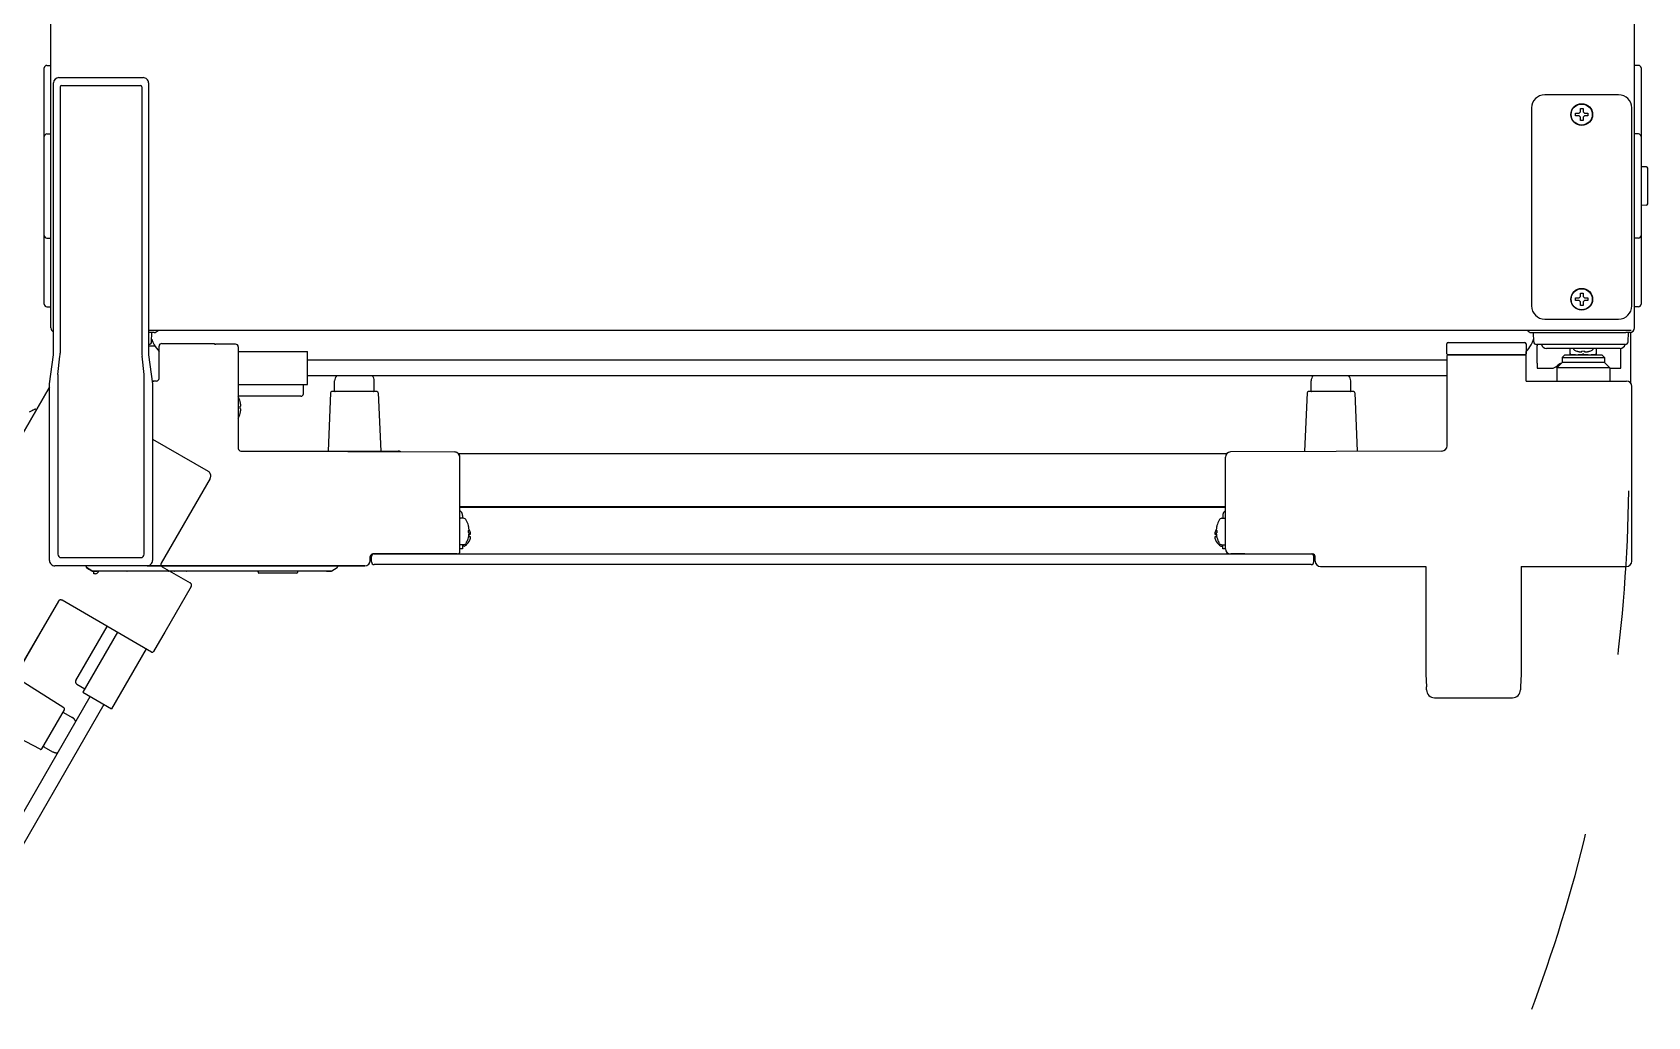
# Model space of a CAD drawing. Header units: millimetres. Extents: x -16733 to -11990, y 4098 to 7122.
# Drawn here: x -13993 to -13381, y 4471 to 4844 of the extents above; entities that cross this region are included whole.
import ezdxf

# ---------------------------------------------------------------- set-up
doc = ezdxf.new("R2010")
doc.units = ezdxf.units.MM
doc.header["$LTSCALE"] = 346.5
doc.linetypes.add('HIDDEN', pattern=[0.2, 0.1, -0.1])
doc.layers.get('0').update_dxf_attribs({"linetype": 'CONTINUOUS'})
doc.layers.add('GEOM', color=7, linetype='CONTINUOUS')

# ---------------------------------------------------------------- blocks, each defined once
blk = doc.blocks.new('A$C1DF54AF0')
at = {"color": 253, "linetype": 'HIDDEN', "ltscale": 15}
for p, q in [((318.9, 559.71), (261.09, 459.58)), ((261.09, 459.58), (318.9, 559.71)), ((313.25, 551.22), (311.17, 550.16)), ((313.25, 551.22), (312.33, 550.75)), ((313.72, 551.22), (313.93, 551.1)), ((357.9, 539.94), (378.98, 527.77)), ((379.71, 525.04), (361.21, 493)), ((361.58, 491.63), (372.19, 485.51)), ((372.55, 484.14), (362.55, 466.82)), ((322.26, 478.54), (281.45, 408.56)), ((322.27, 478.54), (292.47, 426.93)), ((357.59, 459.29), (323.63, 478.9)), ((328.89, 448.51), (340.73, 469.02)), ((344.63, 466.77), (331.51, 444.04)), ((362.55, 466.82), (360.55, 463.35)), ((355.46, 460.52), (342.33, 437.79)), ((360.55, 463.35), (358.27, 459.47)), ((324.35, 438.1), (305.75, 449.94)), ((329.24, 447.15), (332.26, 445.34)), ((118.44, 68.51), (334.32, 442.42)), ((331.51, 444.04), (342.33, 437.79)), ((339.52, 439.42), (123.64, 65.51)), ((315.99, 422.66), (324.51, 437.42)), ((324.22, 436.41), (327.5, 434.52)), ((315.32, 422.47), (295.77, 432.65)), ((316.72, 423.42), (320, 421.53))]:
    blk.add_line(p, q, dxfattribs=at)
for points in [[(313.43, 551.27), (313.38, 551.26), (313.34, 551.25), (313.3, 551.24), (313.26, 551.22), (313.25, 551.22)], [(313.59, 551.26), (313.55, 551.27), (313.51, 551.27), (313.47, 551.27), (313.43, 551.27)], [(313.72, 551.22), (313.69, 551.23), (313.66, 551.24), (313.62, 551.25), (313.59, 551.26)]]:
    blk.add_lwpolyline(points, dxfattribs=at)
for centre, radius, start, end in [((357.84, 459.73), 0.5, 240, 329.5), ((329.75, 448.01), 1, 150, 239), ((324.09, 436.2), 0.25, 60, 150), ((324.08, 437.67), 0.5, 330, 57.5), ((326, 431.92), 3, 19.25877, 60), ((315.56, 422.91), 0.5, 242.5, 330), ((316.84, 423.64), 0.25, 150, 240), ((321.5, 424.13), 3, 240, 280.74123)]:
    blk.add_arc(centre, radius, start, end, dxfattribs=at)
for centre, major_axis, ratio, start_param, end_param in [((377.98, 526.04), (2, -0.12), 0.99981, 5.819644, 7.390288), ((362.08, 492.5), (0.966, 0.259), 0.999695, 2.356347, 3.926839), ((371.69, 484.64), (0.966, 0.259), 0.999695, -0.785246, 0.785246), ((323.13, 478.04), (-0.257, 0.967), 0.999697, -0.783065, 0.783065)]:
    blk.add_ellipse(centre, major_axis=major_axis, ratio=ratio, start_param=start_param, end_param=end_param, dxfattribs=at)

msp = doc.modelspace()

# ---------------------------------------------------------------- linework, layer by layer
at = {"color": 7, "linetype": 'Continuous'}
for p, q in [((-13986.04, 4732.4), (-13986.04, 5287.8)), ((-13386.04, 4732.4), (-13386.04, 5287.8))]:
    msp.add_line(p, q, dxfattribs=at)
for p, q in [((-13987.54, 4831.85), (-13986.04, 4831.85)), ((-13384.54, 4831.85), (-13386.04, 4831.85)), ((-13987.54, 4805.85), (-13986.04, 4805.85)), ((-13384.54, 4805.85), (-13386.04, 4805.85)), ((-13987.54, 4766.35), (-13986.04, 4766.35)), ((-13384.54, 4766.35), (-13386.04, 4766.35)), ((-13987.54, 4740.35), (-13986.04, 4740.35)), ((-13384.54, 4740.35), (-13386.04, 4740.35))]:
    msp.add_line(p, q)
at = {"color": 253, "linetype": 'HIDDEN', "ltscale": 2}
msp.add_arc((-13967.04, 4677.2), 578.85, 243.4456, 359.3467, dxfattribs=at)
at = {"layer": 'GEOM', "color": 7, "linetype": 'Continuous'}
for p, q in [((-13988.54, 4741.35), (-13988.54, 4830.85)), ((-13383.54, 4830.85), (-13383.54, 4741.35)), ((-13985.04, 4722.2), (-13985.04, 4825.2)), ((-13983.04, 4827.2), (-13951.04, 4827.2)), ((-13982.54, 4823.66), (-13982.54, 4722.74)), ((-13982.04, 4824.16), (-13952.04, 4824.16)), ((-13951.54, 4823.66), (-13951.54, 4722.74)), ((-13949.04, 4825.2), (-13949.04, 4722.2)), ((-13392.04, 4820.7), (-13420.04, 4820.7)), ((-13425.04, 4815.7), (-13425.04, 4740.7)), ((-13408.34, 4813.7), (-13407.04, 4813.7)), ((-13408.34, 4812.7), (-13408.34, 4813.7)), ((-13407.04, 4812.7), (-13408.34, 4812.7)), ((-13407.04, 4813.7), (-13406.54, 4814.2)), ((-13406.54, 4812.2), (-13407.04, 4812.7)), ((-13406.54, 4815.5), (-13405.54, 4815.5)), ((-13406.54, 4814.2), (-13406.54, 4815.5)), ((-13406.54, 4810.9), (-13406.54, 4812.2)), ((-13405.54, 4810.9), (-13406.54, 4810.9)), ((-13405.54, 4815.5), (-13405.54, 4814.2)), ((-13405.54, 4814.2), (-13405.04, 4813.7)), ((-13405.04, 4812.7), (-13405.54, 4812.2)), ((-13405.54, 4812.2), (-13405.54, 4810.9)), ((-13405.04, 4813.7), (-13403.74, 4813.7)), ((-13403.74, 4812.7), (-13405.04, 4812.7)), ((-13403.74, 4813.7), (-13403.74, 4812.7)), ((-13387.04, 4740.7), (-13387.04, 4815.7)), ((-13381.53, 4793.36), (-13383.54, 4793.39)), ((-13381.04, 4779.34), (-13381.04, 4792.86)), ((-13381.53, 4778.84), (-13383.54, 4778.8)), ((-13408.34, 4743.7), (-13407.04, 4743.7)), ((-13408.34, 4742.7), (-13408.34, 4743.7)), ((-13407.04, 4743.7), (-13406.54, 4744.2)), ((-13406.54, 4745.5), (-13405.54, 4745.5)), ((-13406.54, 4744.2), (-13406.54, 4745.5)), ((-13405.54, 4745.5), (-13405.54, 4744.2)), ((-13405.54, 4744.2), (-13405.04, 4743.7)), ((-13405.04, 4743.7), (-13403.74, 4743.7)), ((-13403.74, 4743.7), (-13403.74, 4742.7)), ((-13407.04, 4742.7), (-13408.34, 4742.7)), ((-13406.54, 4742.2), (-13407.04, 4742.7)), ((-13406.54, 4740.9), (-13406.54, 4742.2)), ((-13405.54, 4740.9), (-13406.54, 4740.9)), ((-13405.04, 4742.7), (-13405.54, 4742.2)), ((-13405.54, 4742.2), (-13405.54, 4740.9)), ((-13403.74, 4742.7), (-13405.04, 4742.7)), ((-13986.04, 4732.4), (-13986.04, 4733.2)), ((-13387.34, 4731.4), (-13949.04, 4731.4)), ((-13420.04, 4735.7), (-13392.04, 4735.7)), ((-13386.04, 4732.4), (-13386.04, 4733.2)), ((-13948.86, 4725.6), (-13949.05, 4725.6)), ((-13946.94, 4730.6), (-13949.04, 4730.6)), ((-13948.86, 4726.1), (-13949.04, 4726.1)), ((-13948.86, 4725.6), (-13947.19, 4725.6)), ((-13947.86, 4727.06), (-13947.74, 4730.6)), ((-13945.04, 4713.2), (-13945.04, 4725.45)), ((-13944.04, 4726.45), (-13924.04, 4726.45)), ((-13924.04, 4726.45), (-13924.04, 4726.19)), ((-13916.04, 4726.19), (-13923.54, 4726.19)), ((-13915.04, 4725.19), (-13915.04, 4686.69)), ((-13457.14, 4722.55), (-13457.14, 4726.3)), ((-13456.64, 4726.8), (-13427.64, 4726.8)), ((-13427.14, 4726.3), (-13427.14, 4722.55)), ((-13425.14, 4730.6), (-13423.4, 4730.6)), ((-13424.22, 4727.06), (-13424.34, 4730.6)), ((-13423.4, 4730.6), (-13389.31, 4730.6)), ((-13389.46, 4726.1), (-13423.22, 4726.1)), ((-13422.91, 4718.96), (-13422.92, 4725.6)), ((-13387.84, 4730.6), (-13389.31, 4730.6)), ((-13388.46, 4727.06), (-13388.34, 4730.6)), ((-13387.54, 4730.6), (-13387.84, 4730.6)), ((-13387.54, 4730.6), (-13387.54, 4711.52)), ((-13986.54, 4711.2), (-13985.04, 4722.2)), ((-13983.36, 4714.75), (-13982.6, 4721.66)), ((-13950.73, 4714.75), (-13951.48, 4721.66)), ((-13949.04, 4722.2), (-13947.54, 4711.2)), ((-13915.04, 4723.45), (-13888.79, 4723.45)), ((-13888.79, 4710.95), (-13888.79, 4723.45)), ((-13888.79, 4720.2), (-13457.04, 4720.2)), ((-13457.04, 4687.69), (-13457.04, 4721.95)), ((-13456.89, 4722.3), (-13434.61, 4722.3)), ((-13456.79, 4722.2), (-13427.29, 4722.2)), ((-13434.61, 4722.3), (-13427.39, 4722.3)), ((-13427.04, 4722.2), (-13427.04, 4723.47)), ((-13427.04, 4712.2), (-13427.04, 4721.95)), ((-13391.51, 4724.6), (-13419.37, 4724.6)), ((-13416.41, 4724.6), (-13416.41, 4724.55)), ((-13409.27, 4724.55), (-13416.41, 4724.55)), ((-13413.44, 4719.2), (-13415.44, 4717.2)), ((-13412.44, 4722.2), (-13413.44, 4721.2)), ((-13413.44, 4721.2), (-13397.44, 4721.2)), ((-13413.44, 4721.2), (-13413.44, 4719.2)), ((-13397.44, 4719.2), (-13413.44, 4719.2)), ((-13412.44, 4722.2), (-13398.44, 4722.2)), ((-13410.37, 4722.21), (-13410.37, 4724.55)), ((-13410.33, 4722.2), (-13410.37, 4722.21)), ((-13407.94, 4723.59), (-13407.94, 4723.6)), ((-13405.94, 4723.26), (-13405.94, 4723.6)), ((-13404.94, 4723.6), (-13404.94, 4723.26)), ((-13402.94, 4723.6), (-13402.94, 4723.59)), ((-13394.48, 4724.55), (-13401.61, 4724.55)), ((-13400.55, 4722.2), (-13400.52, 4722.21)), ((-13400.52, 4724.55), (-13400.52, 4722.21)), ((-13398.44, 4722.2), (-13397.44, 4721.2)), ((-13397.44, 4721.2), (-13397.44, 4719.2)), ((-13397.44, 4719.2), (-13395.44, 4717.2)), ((-13394.48, 4724.6), (-13394.48, 4724.55)), ((-13391.17, 4718.96), (-13391.17, 4724.65)), ((-13983.42, 4713.66), (-13983.42, 4646.57)), ((-13950.67, 4646.57), (-13950.67, 4713.66)), ((-13457.04, 4714.2), (-13888.79, 4714.2)), ((-13422.89, 4717.1), (-13417.46, 4717.1)), ((-13395.44, 4717.2), (-13415.44, 4717.2)), ((-13415.44, 4717.2), (-13415.44, 4712.2)), ((-13415.33, 4717.98), (-13415.09, 4718.22)), ((-13395.44, 4717.2), (-13395.44, 4712.2)), ((-13395.44, 4717.1), (-13391.19, 4717.1)), ((-13986.54, 4644.2), (-13986.54, 4711.2)), ((-13946.04, 4712.2), (-13947.68, 4712.2)), ((-13947.04, 4712.2), (-13947.68, 4712.2)), ((-13947.68, 4712.2), (-13947.04, 4712.2)), ((-13947.54, 4711.2), (-13947.54, 4644.2)), ((-13915.04, 4710.95), (-13888.79, 4710.95)), ((-13890.35, 4707.43), (-13890.29, 4710.95)), ((-13880.06, 4707.72), (-13881.02, 4685.7)), ((-13862.52, 4708.2), (-13879.56, 4708.2)), ((-13878.54, 4708.45), (-13878.54, 4712.24)), ((-13863.54, 4708.45), (-13863.54, 4712.24)), ((-13862.02, 4707.72), (-13861.06, 4685.7)), ((-13510.06, 4707.72), (-13511.02, 4685.7)), ((-13492.52, 4708.2), (-13509.56, 4708.2)), ((-13508.54, 4708.45), (-13508.54, 4712.24)), ((-13493.54, 4708.45), (-13493.54, 4712.24)), ((-13492.02, 4707.72), (-13491.06, 4685.7)), ((-13427.04, 4712.2), (-13389.04, 4712.2)), ((-13421.82, 4712.2), (-13389.04, 4712.2)), ((-13421.82, 4712.2), (-13389.04, 4712.2)), ((-13387.04, 4644.2), (-13387.04, 4710.2)), ((-13387.04, 4689.48), (-13387.04, 4710.2)), ((-13891.35, 4706.45), (-13915.04, 4706.45)), ((-13914.35, 4704.5), (-13914.34, 4704.5)), ((-13914.1, 4702.77), (-13914.08, 4702.8)), ((-13914.34, 4699.9), (-13914.35, 4699.9)), ((-13387.04, 4689.23), (-13387.04, 4689.48)), ((-13387.04, 4665.99), (-13387.04, 4689.23)), ((-13914.05, 4685.7), (-13854.46, 4685.7)), ((-13914.05, 4685.69), (-13833.03, 4685.34)), ((-13854.46, 4685.7), (-13854.46, 4685.43)), ((-13540.58, 4684.6), (-13831.5, 4684.6)), ((-13831.04, 4647.7), (-13831.04, 4683.34)), ((-13541.04, 4663.2), (-13541.04, 4683.34)), ((-13459.03, 4685.69), (-13539.05, 4685.34)), ((-13541.04, 4664.35), (-13831.06, 4664.35)), ((-13541.04, 4664.6), (-13831.04, 4664.6)), ((-13541.04, 4648.7), (-13541.04, 4664.2)), ((-13387.04, 4665.74), (-13387.04, 4665.99)), ((-13387.04, 4664.91), (-13387.04, 4665.74)), ((-13387.04, 4643.95), (-13387.04, 4664.91)), ((-13831.04, 4663.11), (-13830.63, 4662.7)), ((-13829.75, 4660.2), (-13830.79, 4660.2)), ((-13830.04, 4661.28), (-13830.04, 4660.2)), ((-13542.34, 4660.2), (-13541.29, 4660.2)), ((-13542.04, 4661.28), (-13542.04, 4660.2)), ((-13541.04, 4663.11), (-13541.46, 4662.7)), ((-13541.04, 4648.7), (-13541.04, 4663.2)), ((-13827.85, 4657.5), (-13827.84, 4657.5)), ((-13827.84, 4652.9), (-13827.85, 4652.9)), ((-13827.6, 4656), (-13827.56, 4656)), ((-13827.6, 4655.77), (-13827.58, 4655.8)), ((-13827.6, 4654.2), (-13827.05, 4654.2)), ((-13827.05, 4653.2), (-13827.6, 4653.2)), ((-13545.04, 4654.2), (-13544.49, 4654.2)), ((-13544.49, 4653.2), (-13545.04, 4653.2)), ((-13544.52, 4656), (-13544.49, 4656)), ((-13544.49, 4654.62), (-13544.5, 4654.6)), ((-13544.25, 4657.5), (-13544.24, 4657.5)), ((-13544.24, 4652.9), (-13544.25, 4652.9)), ((-13982.17, 4645.32), (-13951.91, 4645.32)), ((-13865.04, 4645.7), (-13865.04, 4644.2)), ((-13865.04, 4644.2), (-13865.04, 4645.7)), ((-13865.04, 4644.2), (-13865.04, 4645.7)), ((-13864.54, 4643.69), (-13864.54, 4645.69)), ((-13832.04, 4646.7), (-13864.04, 4646.7)), ((-13863.54, 4646.69), (-13508.54, 4646.69)), ((-13833.04, 4646.7), (-13838.45, 4646.7)), ((-13830.04, 4648.7), (-13831.04, 4648.7)), ((-13829.75, 4650.2), (-13830.79, 4650.2)), ((-13830.04, 4650.2), (-13830.04, 4648.7)), ((-13829.44, 4649.7), (-13829.64, 4649.7)), ((-13827.56, 4651.4), (-13827.6, 4651.4)), ((-13544.49, 4651.4), (-13544.52, 4651.4)), ((-13542.64, 4649.7), (-13542.44, 4649.7)), ((-13542.34, 4650.2), (-13541.29, 4650.2)), ((-13542.07, 4649.95), (-13542.04, 4649.95)), ((-13542.04, 4648.7), (-13542.04, 4650.2)), ((-13541.04, 4648.7), (-13542.04, 4648.7)), ((-13533.64, 4646.7), (-13539.04, 4646.7)), ((-13533.64, 4646.7), (-13539.04, 4646.7)), ((-13533.64, 4646.7), (-13508.04, 4646.7)), ((-13507.54, 4643.69), (-13507.54, 4645.69)), ((-13507.04, 4644.2), (-13507.04, 4645.7)), ((-13507.04, 4643.95), (-13507.04, 4645.7)), ((-13867.04, 4642.2), (-13984.54, 4642.2)), ((-13972.71, 4641.96), (-13972.72, 4642.2)), ((-13972.71, 4641.96), (-13972.71, 4641.89)), ((-13972.71, 4641.89), (-13972.65, 4641.74)), ((-13972.65, 4641.74), (-13972.62, 4641.7)), ((-13972.62, 4641.7), (-13972.56, 4641.61)), ((-13972.56, 4641.61), (-13972.48, 4641.55)), ((-13970.53, 4640.28), (-13972.49, 4641.55)), ((-13972.48, 4641.55), (-13970.53, 4640.28)), ((-13972.48, 4641.55), (-13971.62, 4640.99)), ((-13971.62, 4640.99), (-13971.17, 4640.7)), ((-13879.83, 4640.2), (-13970.25, 4640.2)), ((-13970.08, 4640.2), (-13968.44, 4640.2)), ((-13969.74, 4639.2), (-13969.74, 4640.2)), ((-13969.1, 4639.2), (-13969.74, 4639.2)), ((-13932.34, 4640.15), (-13957.08, 4640.15)), ((-13949.54, 4642.2), (-13867.04, 4642.2)), ((-13907.54, 4639.95), (-13907.54, 4639.7)), ((-13892.79, 4639.45), (-13907.29, 4639.45)), ((-13892.54, 4639.95), (-13892.54, 4639.7)), ((-13881.65, 4640.2), (-13880, 4640.2)), ((-13879.56, 4640.28), (-13877.6, 4641.55)), ((-13879.56, 4640.28), (-13877.6, 4641.55)), ((-13877.6, 4641.55), (-13877.56, 4641.58)), ((-13877.4, 4641.8), (-13877.37, 4641.96)), ((-13877.37, 4641.96), (-13877.36, 4642.2)), ((-13508.54, 4642.69), (-13863.54, 4642.69)), ((-13505.04, 4641.95), (-13465.04, 4641.95)), ((-13465.04, 4641.95), (-13465.04, 4601.2)), ((-13429.04, 4641.95), (-13389.04, 4641.95)), ((-13429.04, 4641.95), (-13429.04, 4601.2)), ((-13465.04, 4601.2), (-13464.85, 4596.32)), ((-13429.04, 4601.2), (-13429.24, 4596.32)), ((-13464.83, 4595.19), (-13464.83, 4595.22)), ((-13461.83, 4592.2), (-13432.25, 4592.2)), ((-13429.25, 4595.19), (-13429.25, 4595.22))]:
    msp.add_line(p, q, dxfattribs=at)
for points in [[(-13972.71, 4641.96), (-13972.71, 4641.93), (-13972.71, 4641.89), (-13972.7, 4641.85), (-13972.69, 4641.82)], [(-13972.69, 4641.82), (-13972.67, 4641.78), (-13972.66, 4641.74), (-13972.64, 4641.71), (-13972.61, 4641.68)], [(-13972.61, 4641.68), (-13972.59, 4641.64), (-13972.56, 4641.61), (-13972.53, 4641.58), (-13972.49, 4641.56), (-13972.48, 4641.55)], [(-13877.56, 4641.58), (-13877.47, 4641.68), (-13877.4, 4641.8)]]:
    msp.add_lwpolyline(points, dxfattribs=at)
for centre, radius in [((-13406.04, 4813.2), 4.12), ((-13406.04, 4813.2), 4), ((-13406.04, 4743.2), 4.12), ((-13406.04, 4743.2), 4)]:
    msp.add_circle(centre, radius, dxfattribs=at)
for centre, radius, start, end in [((-13987.54, 4830.85), 1, 90, 180), ((-13384.54, 4830.85), 1, 0, 90), ((-13983.04, 4825.2), 2, 90.0285, 179.9715), ((-13982.04, 4823.66), 0.5, 90, 180), ((-13952.04, 4823.66), 0.5, 0, 90), ((-13951.04, 4825.2), 2, 359.99618, 90.00382), ((-13420.04, 4815.7), 5, 90, 180), ((-13392.04, 4815.7), 5, 0, 90), ((-13987.54, 4804.85), 1, 90, 180), ((-13384.54, 4804.85), 1, 0, 90), ((-13381.54, 4792.86), 0.5, 0, 89), ((-13381.54, 4779.34), 0.5, 271, 0), ((-13987.54, 4767.35), 1, 180, 270), ((-13384.54, 4767.35), 1, 270, 0), ((-13987.54, 4741.35), 1, 180, 270), ((-13420.04, 4740.7), 5, 180, 270), ((-13392.04, 4740.7), 5, 270, 0), ((-13384.54, 4741.35), 1, 270, 0), ((-13984.24, 4732.4), 1.8, 180, 243.60575), ((-13946.94, 4732.4), 1.8, 270, 326.24123), ((-13425.14, 4732.4), 1.8, 213.77873, 270), ((-13387.84, 4732.4), 1.8, 270, 0), ((-13948.86, 4727.1), 1, 270, 358), ((-13940.1, 4730.14), 8, 194.67505, 211.99587), ((-13947.17, 4757.98), 32.38, 269.97356, 270.88011), ((-13931.87, 4735.28), 17.7, 211.99587, 221.87463), ((-13456.64, 4726.3), 0.5, 90.02961, 180.04679), ((-13427.64, 4726.3), 0.5, 0.00193, 89.99643), ((-13440.21, 4735.28), 17.7, 317.64482, 328.00413), ((-13431.99, 4730.14), 8, 328.00413, 345.32495), ((-13423.22, 4727.1), 1, 182, 270), ((-13419.37, 4726.6), 2, 194.55566, 270), ((-13391.51, 4726.6), 2, 270, 345.44434), ((-13389.46, 4727.1), 1, 270, 358), ((-13456.89, 4722.55), 0.25, 179.98182, 270.01236), ((-13427.39, 4722.55), 0.25, 269.98971, 0.01284), ((-13427.29, 4722.2), 0.248, 330.24039, 337.52974), ((-13427.29, 4722.2), 0.251, 337.5835, 348.78002), ((-13427.29, 4722.2), 0.251, 348.74387, 359.95651), ((-13412.97, 4716.1), 3, 102.39024, 135), ((-13407.94, 4725.2), 1.5, 203.94691, 245.28015), ((-13405.64, 4730.2), 7, 245.28015, 250.81791), ((-13405.63, 4730.22), 7.01, 250.74098, 252.30623), ((-13405.63, 4730.22), 7.01, 252.30633, 253.86472), ((-13405.63, 4730.23), 7.02, 253.86464, 254.19484), ((-13405.63, 4730.23), 7.02, 254.19495, 255.42282), ((-13405.62, 4730.24), 7.03, 255.42278, 256.00497), ((-13405.62, 4730.25), 7.04, 256.00504, 256.98644), ((-13405.62, 4730.25), 7.04, 256.98644, 257.72511), ((-13405.62, 4730.26), 7.05, 257.72514, 258.55897), ((-13405.62, 4730.28), 7.07, 258.55907, 259.41759), ((-13405.61, 4730.29), 7.09, 259.41753, 260.13447), ((-13405.61, 4730.32), 7.11, 260.13478, 261.15282), ((-13405.6, 4730.34), 7.14, 261.15253, 261.70304), ((-13405.6, 4730.4), 7.19, 261.70462, 263.25353), ((-13406.19, 4727.45), 4.2, 266.61756, 268.33156), ((-13406.19, 4727.51), 4.25, 268.32845, 268.88943), ((-13406.19, 4727.52), 4.27, 268.8899, 270.02917), ((-13406.19, 4727.53), 4.28, 270.02826, 270.85165), ((-13406.19, 4727.51), 4.26, 270.85165, 271.71496), ((-13406.19, 4727.45), 4.2, 271.7122, 273.38258), ((-13405.44, 4730.77), 7.18, 266.00758, 273.99242), ((-13404.69, 4727.45), 4.2, 266.61741, 268.28781), ((-13404.69, 4727.51), 4.26, 268.28505, 269.14833), ((-13404.69, 4727.53), 4.28, 269.14833, 269.97176), ((-13404.69, 4727.52), 4.27, 269.97085, 271.11008), ((-13404.69, 4727.51), 4.25, 271.11056, 271.67156), ((-13404.69, 4727.45), 4.2, 271.66844, 273.38244), ((-13405.29, 4730.4), 7.19, 276.74647, 278.29538), ((-13405.28, 4730.34), 7.14, 278.29696, 278.84747), ((-13405.27, 4730.32), 7.11, 278.84718, 279.86522), ((-13405.27, 4730.29), 7.09, 279.86553, 280.58247), ((-13405.27, 4730.28), 7.07, 280.58241, 281.44093), ((-13405.26, 4730.26), 7.05, 281.44103, 282.27487), ((-13405.26, 4730.25), 7.04, 282.27489, 283.01355), ((-13405.26, 4730.25), 7.04, 283.01356, 283.99496), ((-13405.26, 4730.24), 7.03, 283.99503, 284.57722), ((-13405.26, 4730.23), 7.02, 284.57718, 285.80505), ((-13405.26, 4730.23), 7.02, 285.80516, 286.13536), ((-13405.25, 4730.22), 7.01, 286.13528, 287.69367), ((-13405.25, 4730.22), 7.01, 287.69377, 289.25902), ((-13405.24, 4730.2), 7, 289.18209, 294.71985), ((-13402.94, 4725.2), 1.5, 294.71985, 336.05309), ((-13875.54, 4712.24), 3, 139.25877, 180), ((-13866.54, 4712.24), 3, 0, 40.74123), ((-13505.54, 4712.24), 3, 139.25877, 180), ((-13496.54, 4712.24), 3, 0, 40.74123), ((-13417.46, 4720.1), 3, 270, 315), ((-13891.35, 4707.45), 1, 270, 359), ((-13879.56, 4707.7), 0.5, 90, 177.5), ((-13878.29, 4708.45), 0.25, 180, 270), ((-13863.79, 4708.45), 0.25, 270, 0), ((-13862.52, 4707.7), 0.5, 2.5, 90), ((-13509.56, 4707.7), 0.5, 90, 177.5), ((-13508.29, 4708.45), 0.25, 180, 270), ((-13493.79, 4708.45), 0.25, 270, 0), ((-13492.52, 4707.7), 0.5, 2.5, 90), ((-13923.12, 4702.2), 9.08, 14.66761, 26.96508), ((-13923.01, 4702.27), 8.95, 12.63084, 14.39435), ((-13923.12, 4702.2), 8.79, 357.39099, 2.60901), ((-13923.02, 4702.27), 8.95, 4.19923, 12.62565), ((-13923.02, 4702.12), 8.95, 347.37435, 355.80077), ((-13923, 4702.28), 8.94, 3.35027, 4.19291), ((-13923, 4702.12), 8.94, 355.80709, 356.64973), ((-13923.12, 4702.2), 9.08, 333.03492, 345.3324), ((-13923.01, 4702.12), 8.95, 345.60565, 347.36916), ((-13854.46, 4683.7), 2, 59.96573, 90), ((-13833.04, 4683.34), 2, 26.97276, 89.75447), ((-13833.04, 4683.29), 2, 0.00109, 89.74899), ((-13833.04, 4683.34), 2, 14.25997, 26.96014), ((-13833.06, 4683.34), 2.02, 7.30314, 14.22946), ((-13833.04, 4683.34), 2, 0.02464, 7.31297), ((-13539.04, 4683.34), 2, 90.25, 180), ((-13830.79, 4659.95), 0.25, 90, 180), ((-13832.04, 4661.28), 2, 0, 45), ((-13829.75, 4658.95), 1.25, 28.60206, 90), ((-13836.62, 4655.2), 9.08, 14.66761, 28.60206), ((-13535.46, 4655.2), 9.08, 151.39794, 165.3324), ((-13542.34, 4658.95), 1.25, 90, 151.39794), ((-13540.04, 4661.28), 2, 135, 180), ((-13541.29, 4659.95), 0.25, 0, 90), ((-13836.62, 4655.2), 9.08, 331.39794, 345.3324), ((-13836.51, 4655.27), 8.95, 12.63084, 14.39435), ((-13836.62, 4655.2), 8.79, 357.39099, 2.60901), ((-13836.51, 4655.12), 8.95, 345.60565, 347.36916), ((-13836.52, 4655.27), 8.95, 4.19923, 12.62565), ((-13836.52, 4655.12), 8.95, 347.37435, 355.80077), ((-13831.66, 4653.5), 4.8, 31.37271, 32.14377), ((-13831.65, 4653.51), 4.75, 29.35913, 31.53405), ((-13831.35, 4653.7), 3.79, 0.00886, 7.59866), ((-13831.35, 4653.7), 3.79, 352.40134, 359.99114), ((-13831.65, 4653.88), 4.75, 328.46592, 331.0313), ((-13836.5, 4655.28), 8.94, 3.35027, 4.19291), ((-13836.5, 4655.12), 8.94, 355.80709, 356.64973), ((-13831.65, 4653.51), 4.75, 28.96837, 29.35896), ((-13831.64, 4653.51), 4.75, 28.00738, 28.96837), ((-13831.64, 4653.88), 4.75, 331.03163, 331.99262), ((-13831.64, 4653.51), 4.75, 26.68125, 28.00742), ((-13831.64, 4653.88), 4.75, 331.99259, 333.31875), ((-13831.64, 4653.52), 4.74, 25.54022, 26.6812), ((-13831.64, 4653.88), 4.74, 333.3188, 334.45978), ((-13831.64, 4653.52), 4.74, 24.57218, 25.54021), ((-13831.64, 4653.88), 4.74, 334.45979, 335.42782), ((-13831.63, 4653.52), 4.73, 23.31747, 24.5722), ((-13831.63, 4653.88), 4.73, 335.4278, 336.68254), ((-13831.63, 4653.52), 4.73, 22.54738, 23.31738), ((-13831.63, 4653.87), 4.73, 336.68262, 337.45262), ((-13831.62, 4653.52), 4.72, 21.00254, 22.54756), ((-13831.62, 4653.87), 4.72, 337.45244, 338.99746), ((-13831.61, 4653.53), 4.72, 20.5181, 21.00225), ((-13831.61, 4653.87), 4.72, 338.99775, 339.4819), ((-13831.6, 4653.53), 4.7, 18.46559, 20.51874), ((-13831.6, 4653.86), 4.7, 339.48126, 341.53442), ((-13831.58, 4653.54), 4.68, 17.37727, 18.46505), ((-13831.58, 4653.86), 4.68, 341.53495, 342.62273), ((-13831.57, 4653.54), 4.67, 16.39488, 17.37721), ((-13831.57, 4653.85), 4.67, 342.62279, 343.60512), ((-13831.54, 4653.55), 4.64, 14.31758, 16.39637), ((-13831.54, 4653.84), 4.64, 343.60363, 345.68242), ((-13829.03, 4654.44), 2.01, 5.14015, 7.27441), ((-13829.04, 4654.45), 2.01, 352.72591, 354.7415), ((-13829.04, 4652.94), 2.01, 5.2585, 7.2741), ((-13829.03, 4652.95), 2.01, 352.72561, 354.85983), ((-13829.01, 4654.45), 1.98, 4.28564, 5.13722), ((-13829, 4654.45), 1.97, 355.39843, 356.78332), ((-13829.01, 4654.45), 1.98, 354.74422, 355.39913), ((-13829.01, 4652.95), 1.98, 4.60089, 5.25577), ((-13829, 4652.95), 1.97, 3.21665, 4.6016), ((-13829.01, 4652.95), 1.98, 354.86273, 355.7144), ((-13829, 4654.45), 1.97, 3.0233, 4.28602), ((-13828.99, 4654.45), 1.96, 1.99641, 3.02279), ((-13828.98, 4654.45), 1.95, 0.92611, 1.99638), ((-13828.98, 4654.45), 1.95, 358.84587, 0.92582), ((-13828.98, 4654.45), 1.96, 357.62337, 358.84548), ((-13828.99, 4654.45), 1.96, 356.78408, 357.62353), ((-13828.99, 4652.95), 1.96, 2.37652, 3.21588), ((-13828.98, 4652.95), 1.95, 1.15446, 2.37669), ((-13828.98, 4652.95), 1.95, 359.07411, 1.15407), ((-13828.98, 4652.95), 1.95, 358.00369, 359.07382), ((-13828.99, 4652.95), 1.96, 356.97715, 358.00366), ((-13829, 4652.95), 1.97, 355.71404, 356.97664), ((-13543.07, 4654.45), 1.98, 174.86273, 175.7144), ((-13543.08, 4654.45), 1.97, 175.71404, 176.97664), ((-13543.09, 4654.45), 1.96, 176.97715, 178.00366), ((-13543.1, 4654.45), 1.95, 178.00369, 179.07382), ((-13543.1, 4654.45), 1.95, 179.07411, 181.15407), ((-13543.1, 4654.45), 1.95, 181.15446, 182.37669), ((-13543.09, 4654.45), 1.96, 182.37652, 183.21588), ((-13543.08, 4654.45), 1.97, 183.21665, 184.6016), ((-13543.07, 4654.45), 1.98, 184.60089, 185.25577), ((-13543.07, 4652.95), 1.98, 174.74422, 175.39913), ((-13543.08, 4652.95), 1.97, 175.39843, 176.78332), ((-13543.09, 4652.95), 1.96, 176.78408, 177.62353), ((-13543.1, 4652.95), 1.96, 177.62337, 178.84548), ((-13543.1, 4652.95), 1.95, 178.84587, 180.92582), ((-13543.1, 4652.95), 1.95, 180.92611, 181.99638), ((-13543.09, 4652.95), 1.96, 181.99641, 183.02279), ((-13543.08, 4652.95), 1.97, 183.0233, 184.28602), ((-13543.07, 4652.95), 1.98, 184.28564, 185.13722), ((-13540.54, 4653.55), 4.64, 163.60363, 165.68242), ((-13543.05, 4654.44), 2.01, 172.72561, 174.85983), ((-13543.05, 4654.45), 2.01, 185.2585, 187.2741), ((-13543.05, 4652.94), 2.01, 172.72591, 174.7415), ((-13543.05, 4652.95), 2.01, 185.14015, 187.27441), ((-13540.54, 4653.84), 4.64, 194.31758, 196.39637), ((-13540.51, 4653.54), 4.67, 162.62279, 163.60512), ((-13540.51, 4653.85), 4.67, 196.39488, 197.37721), ((-13540.5, 4653.54), 4.68, 161.53495, 162.62273), ((-13540.5, 4653.86), 4.68, 197.37727, 198.46505), ((-13540.48, 4653.53), 4.7, 159.48126, 161.53442), ((-13540.48, 4653.86), 4.7, 198.46559, 200.51874), ((-13540.47, 4653.53), 4.72, 158.99775, 159.4819), ((-13540.47, 4653.87), 4.72, 200.5181, 201.00225), ((-13540.46, 4653.52), 4.72, 157.45244, 158.99746), ((-13540.46, 4653.87), 4.72, 201.00254, 202.54756), ((-13540.46, 4653.52), 4.73, 156.68262, 157.45262), ((-13540.46, 4653.87), 4.73, 202.54738, 203.31738), ((-13540.45, 4653.52), 4.73, 155.4278, 156.68254), ((-13540.45, 4653.88), 4.73, 203.31747, 204.5722), ((-13540.45, 4653.52), 4.74, 154.45979, 155.42782), ((-13540.45, 4653.88), 4.74, 204.57218, 205.54021), ((-13540.44, 4653.52), 4.74, 153.3188, 154.45978), ((-13540.44, 4653.88), 4.74, 205.54022, 206.6812), ((-13540.44, 4653.51), 4.75, 151.99259, 153.31875), ((-13540.44, 4653.88), 4.75, 206.68125, 208.00742), ((-13540.44, 4653.51), 4.75, 151.03163, 151.99262), ((-13540.44, 4653.88), 4.75, 208.00738, 208.96837), ((-13540.44, 4653.51), 4.75, 150.64097, 151.03163), ((-13540.43, 4653.88), 4.75, 208.9687, 211.53408), ((-13540.43, 4653.51), 4.75, 148.46595, 150.64079), ((-13540.42, 4653.5), 4.8, 147.85623, 148.62729), ((-13540.73, 4653.7), 3.79, 172.40134, 179.99114), ((-13540.73, 4653.7), 3.79, 180.00886, 187.59866), ((-13535.58, 4655.28), 8.94, 175.80709, 176.64973), ((-13535.58, 4655.12), 8.94, 183.35027, 184.19291), ((-13535.57, 4655.27), 8.95, 167.37435, 175.80077), ((-13535.57, 4655.12), 8.95, 184.19923, 192.62565), ((-13535.57, 4655.27), 8.95, 165.60565, 167.36916), ((-13535.57, 4655.12), 8.95, 192.63084, 194.39435), ((-13535.46, 4655.2), 8.79, 177.39099, 182.60901), ((-13535.46, 4655.2), 9.08, 194.66761, 208.60206), ((-13863.54, 4645.69), 1, 90, 180), ((-13838.45, 4648.7), 2, 264.61069, 270), ((-13838.45, 4648.7), 2, 264.61069, 270), ((-13830.79, 4650.45), 0.25, 180, 270), ((-13829.64, 4650.1), 0.4, 202.5, 270), ((-13829.75, 4651.45), 1.25, 270, 331.39794), ((-13829.44, 4650.1), 0.4, 270, 300.30118), ((-13831.66, 4653.9), 4.8, 300.30118, 328.62729), ((-13540.42, 4653.9), 4.8, 211.37271, 239.69882), ((-13542.34, 4651.45), 1.25, 208.60206, 270), ((-13542.64, 4650.1), 0.4, 239.69882, 270), ((-13542.44, 4650.1), 0.4, 270, 337.5), ((-13541.29, 4650.45), 0.25, 270, 0), ((-13539.04, 4648.7), 2, 180, 270), ((-13539.04, 4648.7), 2, 180, 270), ((-13533.64, 4648.7), 2, 270, 275.38931), ((-13508.54, 4645.69), 1, 0, 90), ((-13984.54, 4644.2), 2, 179.99639, 270.00361), ((-13972.21, 4641.97), 0.5, 182, 236.93324), ((-13971.48, 4641.2), 0.25, 236.93138, 270), ((-13970.25, 4640.7), 0.5, 236.93216, 270.0007), ((-13969.1, 4640.2), 1, 270, 337.97569), ((-13967.24, 4639.45), 1, 131.30882, 157.97569), ((-13957.08, 4640.4), 0.25, 234.56895, 270), ((-13949.54, 4644.2), 2, 269.99618, 0.00382), ((-13939.22, 4640.4), 0.25, 270, 305.43105), ((-13934.48, 4640.4), 0.25, 233.47251, 270), ((-13908.04, 4639.95), 0.5, 0, 30.63634), ((-13907.29, 4639.7), 0.25, 180, 270), ((-13892.79, 4639.7), 0.25, 270, 0), ((-13892.04, 4639.95), 0.5, 149.36366, 180), ((-13877.87, 4641.97), 0.5, 303.06676, 358), ((-13863.54, 4643.69), 1, 180, 270), ((-13508.54, 4643.69), 1, 270, 0)]:
    msp.add_arc(centre, radius, start, end, dxfattribs=at)
for centre, major_axis, ratio, start_param, end_param in [((-13944.04, 4725.45), (-0.707, 0.707), 0.999695, -0.785246, 0.785246), ((-13923.54, 4726.19), (0.5, 0), 0.017455, 3.141593, 4.712389), ((-13916.04, 4725.19), (0.707, 0.707), 0.999695, 5.497939, 7.068431), ((-13421.92, 4725.6), (-0.729, 0.685), 0.999389, 0.230747, 0.754392), ((-13992.55, 4722.74), (-9.99, 0.55), 0.999045, 3.087103, 3.196082), ((-13941.53, 4722.74), (9.99, 0.55), 0.999045, 3.087103, 3.196082), ((-13456.79, 4721.95), (-0.177, 0.177), 0.999695, -0.785246, 0.785246), ((-13427.29, 4721.95), (0.177, 0.177), 0.999695, 5.497939, 7.068431), ((-13422.89, 4719.1), (0, 2), 0.008727, 1.640609, 3.141593), ((-13391.19, 4719.1), (0, 2), 0.008727, 3.141593, 4.642576), ((-13973.41, 4713.66), (-9.99, 0.55), 0.999045, -0.05449, 0.05449), ((-13960.68, 4713.66), (9.99, 0.55), 0.999045, -0.05449, 0.05449), ((-13946.04, 4713.2), (-0.707, 0.707), 0.999695, 2.356347, 3.926839), ((-13389.04, 4710.2), (1.41, 1.41), 0.999695, 5.497939, 7.068431), ((-13914.04, 4686.69), (0.709, 0.706), 0.999697, 2.358527, 3.924658), ((-13459.04, 4687.69), (-1.42, 1.41), 0.999697, 2.358528, 3.924658), ((-13982.16, 4646.57), (0.886, 0.886), 0.998099, 2.357146, 3.926039), ((-13951.92, 4646.57), (-0.886, 0.886), 0.998099, 2.357146, 3.926039), ((-13864.04, 4645.7), (-0.707, 0.707), 0.999695, -0.785246, 0.785246), ((-13832.04, 4647.7), (0, 1), 0.999848, 3.141593, 4.712389), ((-13508.04, 4645.7), (0.707, 0.707), 0.999695, 5.497939, 7.068431), ((-13867.04, 4644.2), (-1.41, 1.41), 0.999695, 2.356347, 3.926839), ((-13505.04, 4643.95), (1.41, 1.41), 0.999695, 2.356347, 3.926839), ((-13389.04, 4643.95), (-1.41, 1.41), 0.999695, 2.356347, 3.926839), ((-13464.88, 4595.22), (0, 1.5), 0.034921, 4.712321, 5.539351), ((-13461.83, 4595.2), (2.12, 2.13), 0.998785, 2.357773, 3.92541), ((-13432.26, 4595.2), (-2.12, 2.13), 0.998785, 2.357775, 3.925412), ((-13429.2, 4595.22), (0, 1.5), 0.034921, 0.743834, 1.570864)]:
    msp.add_ellipse(centre, major_axis=major_axis, ratio=ratio, start_param=start_param, end_param=end_param, dxfattribs=at)
for points, knots in [([(-13410.12, 4722.36), (-13410.18, 4722.37), (-13410.26, 4722.38), (-13410.34, 4722.38), (-13410.37, 4722.37), (-13410.37, 4722.36)], [0, 0, 0, 0, 0.722234, 0.919485, 1, 1, 1, 1]), ([(-13410.12, 4722.36), (-13409.38, 4722.27), (-13407.9, 4722.15), (-13406.42, 4722.27), (-13405.69, 4722.36)], [0, 0, 0, 0, 0.5, 1, 1, 1, 1]), ([(-13405.44, 4722.38), (-13405.46, 4722.38), (-13405.55, 4722.38), (-13405.63, 4722.37), (-13405.69, 4722.36)], [0, 0, 0, 0, 0.261008, 1, 1, 1, 1]), ([(-13405.19, 4722.36), (-13405.21, 4722.37), (-13405.29, 4722.37), (-13405.38, 4722.38), (-13405.44, 4722.38)], [0, 0, 0, 0, 0.234648, 1, 1, 1, 1]), ([(-13405.19, 4722.36), (-13404.46, 4722.27), (-13402.98, 4722.15), (-13401.5, 4722.27), (-13400.77, 4722.36)], [0, 0, 0, 0, 0.5, 1, 1, 1, 1]), ([(-13400.52, 4722.36), (-13400.52, 4722.37), (-13400.55, 4722.38), (-13400.62, 4722.38), (-13400.71, 4722.37), (-13400.77, 4722.36)], [0, 0, 0, 0, 0.080516, 0.277772, 1, 1, 1, 1]), ([(-13914.35, 4702.6), (-13914.32, 4702.61), (-13914.23, 4702.66), (-13914.14, 4702.72), (-13914.1, 4702.77)], [0, 0, 0, 0, 0.314454, 1, 1, 1, 1]), ([(-13914.08, 4701.6), (-13914.08, 4701.6), (-13914.09, 4701.61), (-13914.09, 4701.62), (-13914.1, 4701.62)], [0, 0, 0, 0, 0.489527, 1, 1, 1, 1]), ([(-13827.85, 4655.6), (-13827.82, 4655.61), (-13827.73, 4655.66), (-13827.64, 4655.72), (-13827.6, 4655.77)], [0, 0, 0, 0, 0.314454, 1, 1, 1, 1]), ([(-13827.58, 4654.6), (-13827.58, 4654.6), (-13827.59, 4654.61), (-13827.59, 4654.62), (-13827.6, 4654.62)], [0, 0, 0, 0, 0.489527, 1, 1, 1, 1]), ([(-13544.5, 4655.8), (-13544.5, 4655.79), (-13544.49, 4655.79), (-13544.49, 4655.78), (-13544.49, 4655.77)], [0, 0, 0, 0, 0.489527, 1, 1, 1, 1]), ([(-13544.24, 4654.8), (-13544.27, 4654.78), (-13544.36, 4654.74), (-13544.45, 4654.68), (-13544.49, 4654.62)], [0, 0, 0, 0, 0.314454, 1, 1, 1, 1])]:
    msp.add_open_spline(points, degree=3, knots=knots, dxfattribs=at)
for points in [[(-13914.1, 4701.62), (-13914.15, 4701.71), (-13914.25, 4701.75), (-13914.35, 4701.8)], [(-13827.6, 4654.62), (-13827.65, 4654.71), (-13827.75, 4654.75), (-13827.85, 4654.8)], [(-13544.49, 4655.77), (-13544.43, 4655.69), (-13544.33, 4655.64), (-13544.24, 4655.6)], [(-13953.39, 4640.19), (-13953.43, 4640.16), (-13953.47, 4640.15), (-13953.51, 4640.15)], [(-13950.37, 4640.19), (-13950.36, 4640.17), (-13950.34, 4640.15), (-13950.31, 4640.15)], [(-13941.49, 4640.19), (-13941.46, 4640.17), (-13941.42, 4640.15), (-13941.38, 4640.15)], [(-13932.02, 4640.2), (-13932.12, 4640.16), (-13932.24, 4640.15), (-13932.34, 4640.15)], [(-13879.83, 4640.2), (-13879.74, 4640.2), (-13879.63, 4640.22), (-13879.59, 4640.29)]]:
    msp.add_open_spline(points, degree=3, dxfattribs=at)

# ---------------------------------------------------------------- block references
msp.add_blockref('A$C1DF54AF0', (-14305.44, 4150.25))

doc.saveas('drawing.dxf')
